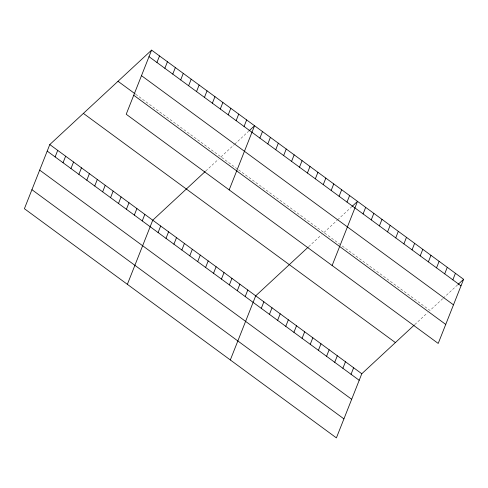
<?xml version="1.0" encoding="UTF-8"?>
<svg xmlns="http://www.w3.org/2000/svg" width="488" height="488" viewBox="0 0 488 488"><rect width="100%" height="100%" fill="white"/><g stroke="black" fill="none" stroke-linecap="round" stroke-linejoin="round"><path stroke-width="0.37" stroke-dasharray="2.44 1.83" d="M205.753 171.026L218.343 159.35M220.966 156.916L234.197 144.637M234.71 144.167L248.453 131.412M308.715 246.654L321.299 234.978M323.922 232.544L337.159 220.265M337.665 219.795L351.415 207.046M414.794 324.575L427.378 312.9M442.732 298.662L430.001 310.466L341.411 245.391M443.238 298.186L457.494 284.968M135.67 94.263L236.802 168.549M238.632 169.891L340.246 244.531"/><path stroke-width="0.73" d="M151.603 50.118L126.209 114.253L438.206 343.436L463.6 279.301L151.603 50.118L49.794 144.564L24.4 208.699L336.397 437.882L361.791 373.747L414.269 325.063M55.126 156.922L57.712 150.383M63.043 162.742L65.636 156.203M70.961 168.555L73.554 162.016M78.885 174.375L81.472 167.835M86.803 180.194L89.395 173.655M94.727 186.007L97.313 179.468M102.645 191.827L105.231 185.287M156.935 62.476L159.521 55.937M110.562 197.646L113.155 191.107M164.852 68.296L167.445 61.756M118.486 203.465L121.073 196.926M172.77 74.109L175.363 67.57M126.404 209.279L128.991 202.74M180.694 79.928L183.281 73.389M134.322 215.098L136.915 208.559M188.612 85.748L191.204 79.209M142.246 220.918L144.832 214.378M196.53 91.567L199.122 85.028M127.362 284.333L152.75 220.192L205.228 171.514M204.454 97.38L207.04 90.841M158.081 232.55L160.674 226.011M212.371 103.2L214.964 96.661M166.005 238.37L168.592 231.831M220.295 109.019L222.882 102.48M173.923 244.189L176.51 237.65M228.213 114.832L230.8 108.293M181.841 250.002L184.434 243.463M236.131 120.652L238.724 114.113M189.765 255.822L192.351 249.283M244.055 126.471L246.641 119.932M197.683 261.641L200.275 255.102M229.171 189.887L254.559 125.745L248.959 130.943M205.601 267.454L208.193 260.915M259.89 138.104L262.483 131.565M213.524 273.274L216.111 266.735M267.814 143.923L270.401 137.384M221.442 279.093L224.035 272.554M275.732 149.743L278.319 143.204M229.36 284.913L231.952 278.367M283.65 155.556L286.243 149.017M237.284 290.726L239.87 284.187M291.574 161.376L294.16 154.836M245.202 296.545L247.794 290.006M299.492 167.195L302.084 160.656M230.318 359.961L255.712 295.826L308.19 247.141M307.409 173.014L310.002 166.469M261.281 308.355L263.874 301.816M315.333 178.828L317.92 172.288M269.443 314.351L272.029 307.812M323.251 184.647L325.844 178.108M277.605 320.341L280.191 313.802M331.169 190.466L333.761 183.927M285.761 326.338L288.353 319.799M339.093 196.28L341.679 189.74M293.922 332.334L296.509 325.795M347.011 202.099L349.603 195.56M302.084 338.324L304.671 331.785M332.127 265.515L357.521 201.379L351.921 206.57M310.24 344.321L312.832 337.781M363.09 213.909L365.683 207.369M318.402 350.317L320.994 343.772M371.252 219.905L373.839 213.366M326.564 356.307L329.15 349.768M379.414 225.901L382 219.362M334.719 362.303L337.312 355.764M387.57 231.891L390.162 225.352M342.881 368.294L345.474 361.754M395.731 237.888L398.318 231.349M351.043 374.29L353.629 367.751M403.893 243.878L406.48 237.339M412.049 249.874L414.641 243.335M420.211 255.871L422.803 249.331M428.373 261.861L430.959 255.322M436.528 267.857L439.121 261.318M444.69 273.847L447.282 267.308M452.852 279.844L455.438 273.304M458 284.492L463.6 279.301M149.011 56.657L461.014 285.84M141.489 75.664L453.486 304.847M118.004 81.289L135.066 93.818M133.736 95.252L445.733 324.428M83.393 113.399L395.39 342.576M49.794 144.564L361.791 373.747M47.202 151.103L359.205 380.286M39.68 170.111L351.677 399.288M31.927 189.692L343.924 418.875"/></g></svg>
